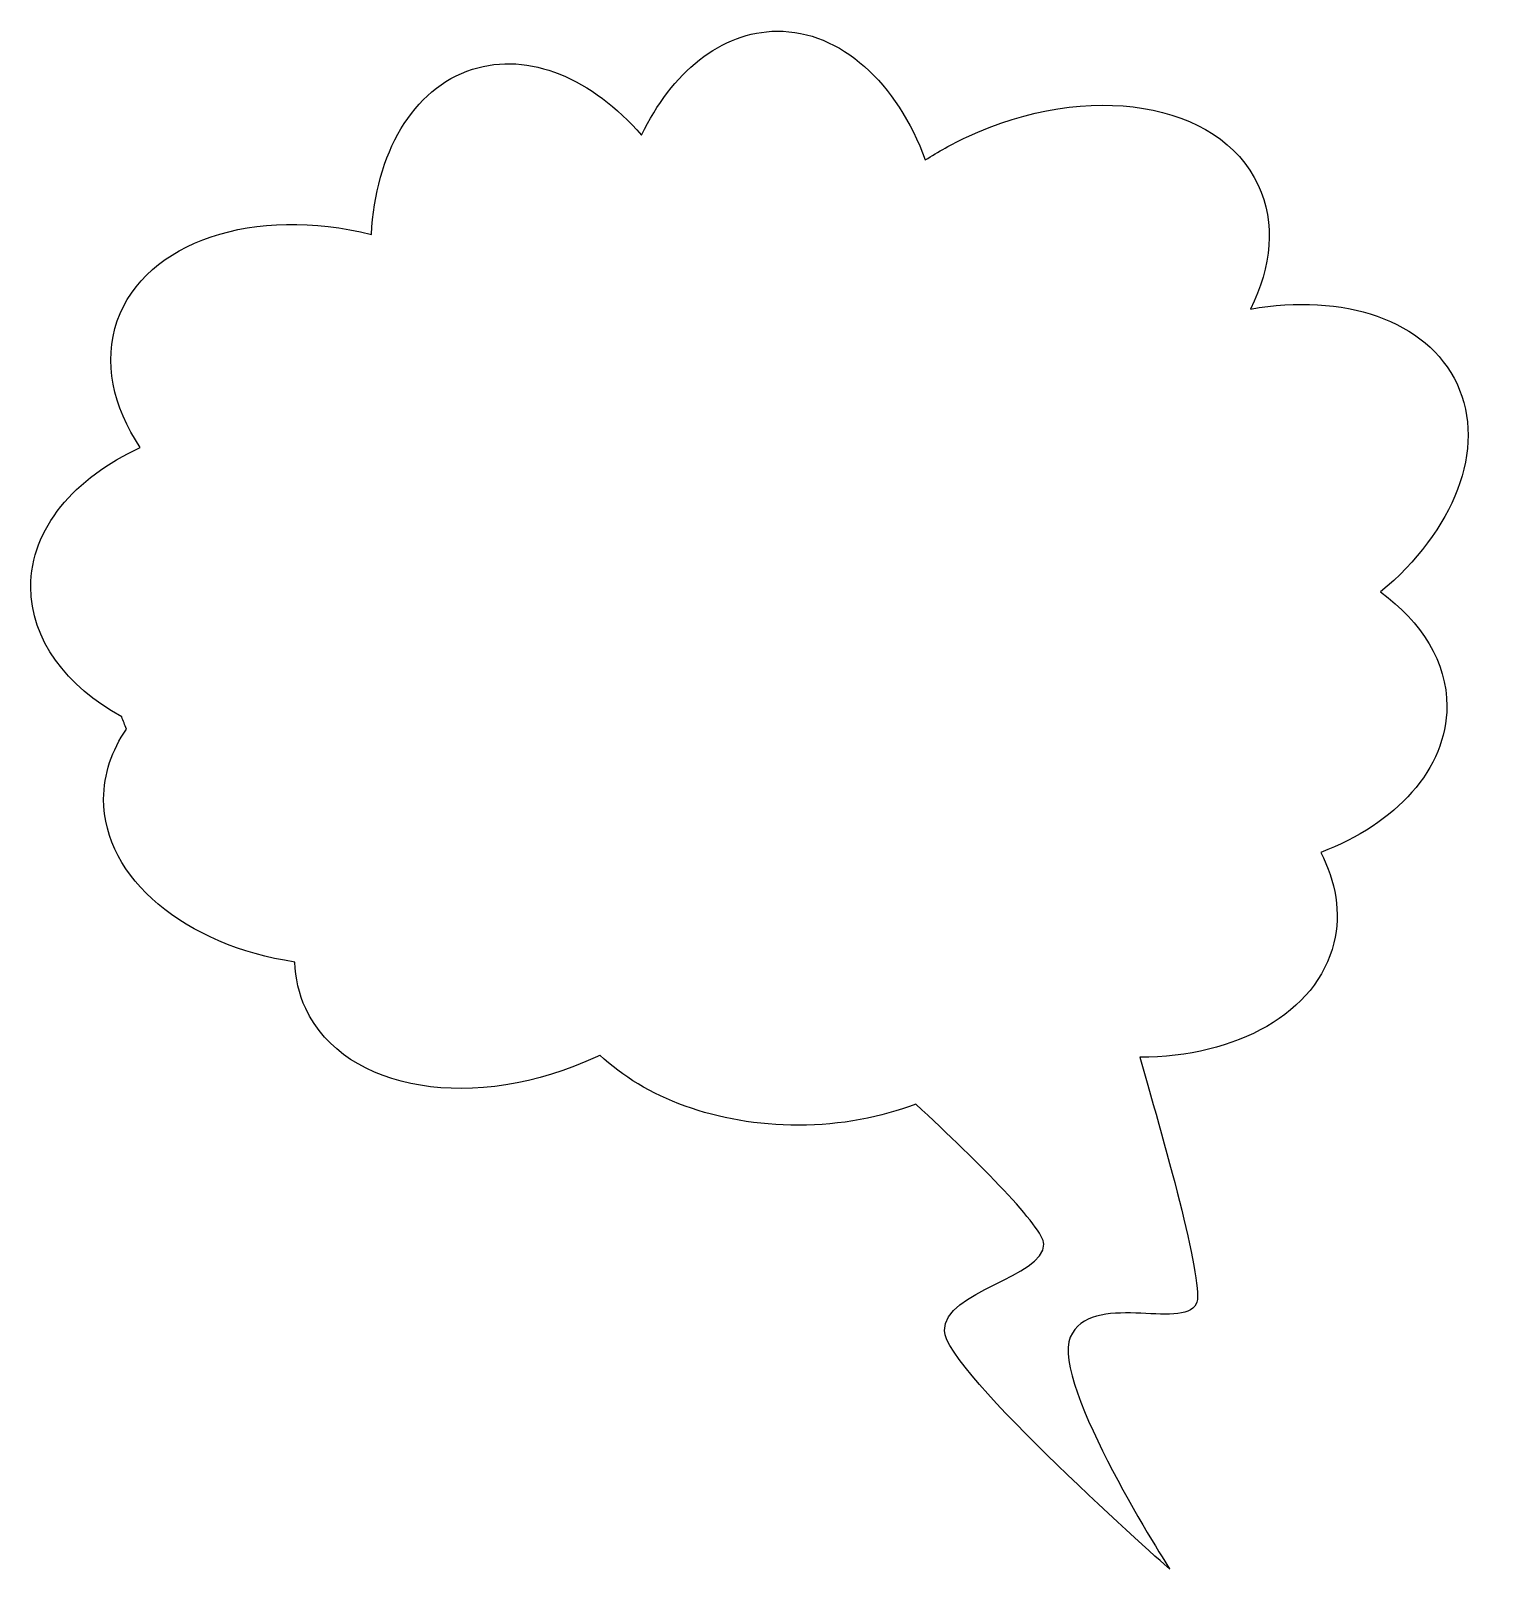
# Model space of a CAD drawing. Header units: centimetres. Extents: x -8.1 to 8.3, y -8.7 to 8.7.
import ezdxf

# ---------------------------------------------------------------- set-up
doc = ezdxf.new("R2010")
doc.units = ezdxf.units.CM
doc.header["$MEASUREMENT"] = 0
doc.layers.add('Camada 1', color=7, linetype='Continuous')

msp = doc.modelspace()

# ---------------------------------------------------------------- linework, layer by layer
at = {"layer": 'Camada 1'}
msp.add_open_spline([(7.1101, 2.34523), (7.93417, 3.02833), (8.31242, 3.96001), (7.9719, 4.68804), (7.9719, 4.68804), (7.63397, 5.41041), (6.68841, 5.71833), (5.64478, 5.53214), (5.64478, 5.53214), (5.88232, 6.00776), (5.93034, 6.50337), (5.73106, 6.92914), (5.73106, 6.92914), (5.2909, 7.87005), (3.81892, 8.11069), (2.44404, 7.46712), (2.44404, 7.46712), (2.28045, 7.3906), (2.12662, 7.30456), (1.98179, 7.21188), (1.98179, 7.21188), (1.66026, 8.07856), (1.03161, 8.66665), (0.31168, 8.66202), (0.31168, 8.66202), (-0.32213, 8.65816), (-0.87847, 8.19514), (-1.21462, 7.49127), (-1.21462, 7.49127), (-1.76689, 8.12582), (-2.48219, 8.43707), (-3.12113, 8.23342), (-3.12113, 8.23342), (-3.7983, 8.01744), (-4.21214, 7.28018), (-4.25836, 6.3729), (-4.25836, 6.3729), (-5.56919, 6.70006), (-6.80839, 6.29945), (-7.12221, 5.39833), (-7.12221, 5.39833), (-7.28207, 4.93917), (-7.17063, 4.43249), (-6.86247, 3.9718), (-6.86247, 3.9718), (-7.6059, 3.63539), (-8.09678, 3.05862), (-8.09678, 2.40275), (-8.09678, 2.40275), (-8.09678, 1.81056), (-7.69641, 1.28362), (-7.07176, 0.93873), (-7.07176, 0.93873), (-7.0552, 0.89277), (-7.03787, 0.84705), (-7.0195, 0.80186), (-7.0195, 0.80186), (-7.18193, 0.56149), (-7.27541, 0.29494), (-7.27541, 0.01298), (-7.27541, 0.01298), (-7.27541, -0.88584), (-6.35363, -1.63619), (-5.12199, -1.82265), (-5.12199, -1.82265), (-5.11569, -2.00447), (-5.07733, -2.18164), (-4.99925, -2.34756), (-4.99925, -2.34756), (-4.55896, -3.2885), (-3.08711, -3.52935), (-1.7122, -2.88556), (-1.7122, -2.88556), (-1.70244, -2.88119), (-1.69307, -2.87553), (-1.68357, -2.8709), (-1.68357, -2.8709), (-1.18512, -3.34855), (-0.37042, -3.66058), (0.55266, -3.66058), (0.55266, -3.66058), (1.03391, -3.66058), (1.48307, -3.57224), (1.87621, -3.42328), (1.87621, -3.42328), (2.59294, -4.09175), (3.3166, -4.81388), (3.3166, -5.00237), (3.3166, -5.00237), (3.3166, -5.37551), (2.19643, -5.52524), (2.19643, -5.97334), (2.19643, -5.97334), (2.19643, -6.42144), (4.73569, -8.66204), (4.73569, -8.66204), (4.73569, -8.66204), (4.73569, -8.66204), (3.39108, -6.57067), (3.61526, -6.0478), (3.61526, -6.0478), (3.83944, -5.52522), (4.88513, -5.97335), (5.03433, -5.67442), (5.03433, -5.67442), (5.1291, -5.48516), (4.71387, -3.97619), (4.39668, -2.89608), (4.39668, -2.89608), (5.48989, -2.89301), (6.39256, -2.39967), (6.58515, -1.60669), (6.58515, -1.60669), (6.6673, -1.26747), (6.60671, -0.91745), (6.43722, -0.5877), (6.43722, -0.5877), (7.28362, -0.26721), (7.85734, 0.34937), (7.85734, 1.05867), (7.85734, 1.05867), (7.85738, 1.55685), (7.57208, 2.00854), (7.1101, 2.34523)], degree=3, knots=[0, 0, 0, 0, 0.03125, 0.03125, 0.03125, 0.03125, 0.0625, 0.0625, 0.0625, 0.0625, 0.09375, 0.09375, 0.09375, 0.09375, 0.125, 0.125, 0.125, 0.125, 0.15625, 0.15625, 0.15625, 0.15625, 0.1875, 0.1875, 0.1875, 0.1875, 0.21875, 0.21875, 0.21875, 0.21875, 0.25, 0.25, 0.25, 0.25, 0.28125, 0.28125, 0.28125, 0.28125, 0.3125, 0.3125, 0.3125, 0.3125, 0.34375, 0.34375, 0.34375, 0.34375, 0.375, 0.375, 0.375, 0.375, 0.40625, 0.40625, 0.40625, 0.40625, 0.4375, 0.4375, 0.4375, 0.4375, 0.46875, 0.46875, 0.46875, 0.46875, 0.5, 0.5, 0.5, 0.5, 0.53125, 0.53125, 0.53125, 0.53125, 0.5625, 0.5625, 0.5625, 0.5625, 0.59375, 0.59375, 0.59375, 0.59375, 0.625, 0.625, 0.625, 0.625, 0.65625, 0.65625, 0.65625, 0.65625, 0.6875, 0.6875, 0.6875, 0.6875, 0.71875, 0.71875, 0.71875, 0.71875, 0.75, 0.75, 0.75, 0.75, 0.78125, 0.78125, 0.78125, 0.78125, 0.8125, 0.8125, 0.8125, 0.8125, 0.84375, 0.84375, 0.84375, 0.84375, 0.875, 0.875, 0.875, 0.875, 0.90625, 0.90625, 0.90625, 0.90625, 0.9375, 0.9375, 0.9375, 0.9375, 1, 1, 1, 1], dxfattribs=at)

doc.saveas('drawing.dxf')
